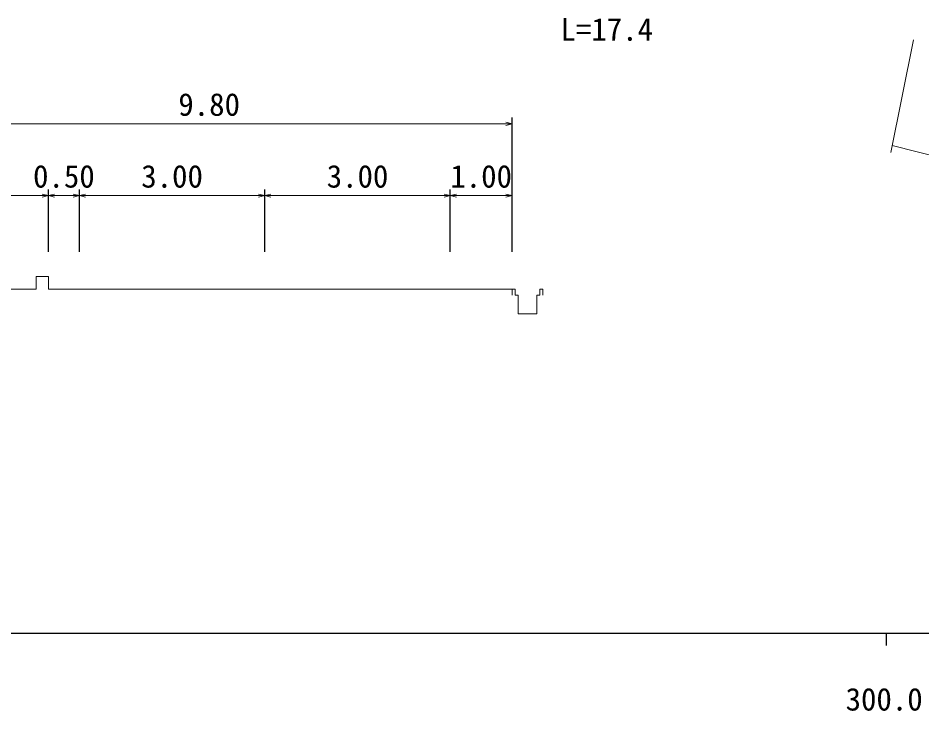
# Model space of a CAD drawing. Units: millimetres, scale not verified, with parts at other scales. Extents: x 40000 to 680000, y 20000 to 380000.
# Drawn here: x 297790 to 370900, y 198715 to 254780 of the extents above; entities that cross this region are included whole.
import ezdxf
from ezdxf.enums import TextEntityAlignment as Align

# ---------------------------------------------------------------- set-up
doc = ezdxf.new("R2010")
doc.units = ezdxf.units.MM
doc.header["$LTSCALE"] = 1000
for name, color, linetype, lineweight in [('M-BGD', 7, 'Continuous', 13), ('M-STR-HTXT', 7, 'Continuous', 13), ('M-TTL-BAND', 7, 'Continuous', 25)]:
    doc.layers.add(name, color=color, linetype=linetype, lineweight=lineweight)
doc.styles.add('ＭＳ ゴシック', font='')
doc.styles.get('ＭＳ ゴシック').set_extended_font_data('MS Gothic')

msp = doc.modelspace()

# ---------------------------------------------------------------- linework, layer by layer
at = {"layer": 'M-BGD', "lineweight": 25}
for p, q in [((337747, 235856), (337747, 246723)), ((300247, 235856), (300247, 240910)), ((300247, 235856), (300247, 240910)), ((302747, 235856), (302747, 240910)), ((302747, 235856), (302747, 240910)), ((317747, 235856), (317747, 240910)), ((317747, 235856), (317747, 240910)), ((332747, 235856), (332747, 240910)), ((332747, 235856), (332747, 240910)), ((337747, 235856), (337747, 240910))]:
    msp.add_line(p, q, dxfattribs=at)
at = {"layer": 'M-BGD'}
for p, q in [((288747, 246223), (337747, 246223)), ((337747, 246223), (337247, 246348)), ((337747, 246223), (337247, 246098)), ((300247, 240410), (299747, 240535)), ((300247, 240410), (300747, 240535)), ((302747, 240410), (302247, 240535)), ((302747, 240410), (303247, 240535)), ((317747, 240410), (317247, 240535)), ((317747, 240410), (318247, 240535)), ((332747, 240410), (332247, 240535)), ((332747, 240410), (333247, 240535)), ((337747, 240410), (337247, 240535)), ((288747, 240410), (300247, 240410)), ((300247, 240410), (299747, 240285)), ((300247, 240410), (302747, 240410)), ((300247, 240410), (300747, 240285)), ((302747, 240410), (302247, 240285)), ((302747, 240410), (317747, 240410)), ((302747, 240410), (303247, 240285)), ((317747, 240410), (317247, 240285)), ((317747, 240410), (332747, 240410)), ((317747, 240410), (318247, 240285)), ((332747, 240410), (332247, 240285)), ((332747, 240410), (337747, 240410)), ((332747, 240410), (333247, 240285)), ((337747, 240410), (337247, 240285)), ((299247, 232856), (299247, 233856)), ((299247, 233856), (300247, 233856)), ((300247, 233856), (300247, 232856)), ((299247, 232856), (288747, 232856)), ((300247, 232856), (302747, 232856)), ((302747, 232856), (317747, 232856)), ((317747, 232856), (332747, 232856)), ((332747, 232856), (337747, 232856)), ((337997, 232856), (337747, 232856)), ((337747, 232856), (337747, 232356)), ((337997, 232356), (337997, 232856)), ((340247, 232856), (339997, 232856)), ((339997, 232856), (339997, 232356)), ((340247, 232856), (340247, 232356)), ((338247, 232356), (337997, 232356)), ((338247, 230856), (338247, 232356)), ((339997, 232356), (339747, 232356)), ((339747, 232356), (339747, 230856)), ((339747, 230856), (338247, 230856))]:
    msp.add_line(p, q, dxfattribs=at)
at = {"layer": 'M-STR-HTXT'}
for p, q in [((370223, 253020), (368386, 243904)), ((368503, 244481), (394420, 237812))]:
    msp.add_line(p, q, dxfattribs=at)
at = {"layer": 'M-TTL-BAND'}
for p, q in [((40000, 205000), (579000, 205000)), ((368000, 205000), (368000, 204000))]:
    msp.add_line(p, q, dxfattribs=at)

# ---------------------------------------------------------------- texts
at = {"layer": 'M-BGD', "style": 'ＭＳ ゴシック'}
for s, p in [('9.80', (313247, 246323)), ('0.50', (301497, 240510)), ('3.00', (310247, 240510)), ('3.00', (325247, 240510)), ('1.00', (335247, 240510))]:
    msp.add_text(s, height=1833, dxfattribs=at).set_placement(p, align=Align.BOTTOM_CENTER)
at = {"layer": 'M-STR-HTXT', "style": 'ＭＳ ゴシック'}
msp.add_text('L=17.4', height=1833, dxfattribs=at).set_placement((341665, 252397), align=Align.BOTTOM_LEFT)
at = {"layer": 'M-TTL-BAND', "style": 'ＭＳ ゴシック'}
msp.add_text('300.0', height=1833, dxfattribs=at).set_placement((367844, 198195), align=Align.BOTTOM_CENTER)

doc.saveas('drawing.dxf')
